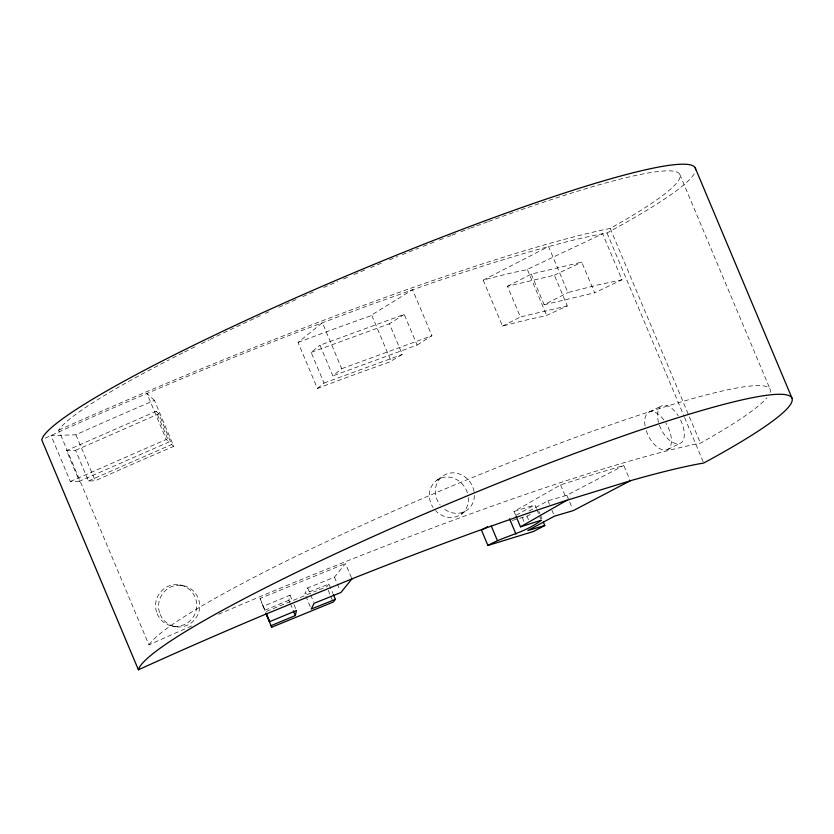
<?xml version="1.0" encoding="UTF-8"?>
<svg xmlns="http://www.w3.org/2000/svg" width="834" height="834" viewBox="0 0 834 834"><rect width="100%" height="100%" fill="white"/><g stroke="black" fill="none" stroke-linecap="round" stroke-linejoin="round"><path stroke-width="0.63" stroke-dasharray="4.17 3.13" d="M289.878 602.586L288.887 600.23L290.013 595.184L263.117 606.37L265.598 612.26M351.437 577.691L345.495 563.534L334.444 577.18L307.704 587.949L304.827 593.714L328.93 584.009L332.891 593.443M191.57 625.99A523.408 52.896 -22.8 0 0 162.599 638.761L148.942 644.87L58.682 430.156L60.319 427.946A337.791 34.131 -22.8 0 1 169.323 359.746M148.942 644.87L150.579 642.66A337.791 34.131 -22.8 0 1 490.204 470.334A337.791 34.131 -22.8 0 1 770.001 392.856M328.93 584.009L326.719 586.729L313.709 591.942M404.209 314.408L389.405 323.769L402.301 354.44L389.03 362.217A414.717 41.909 -22.8 0 0 319.808 387.529L317.4 388.456L298.051 342.44L322.393 322.685L341.731 368.701L332.881 375.884L319.985 345.203L404.209 314.408L417.104 345.078L332.881 375.884M317.4 388.456L324.03 383.067L311.134 352.396L319.985 345.203M436.891 480.217L442.833 476.058M461.171 514.244L467.123 510.085M298.051 342.44L300.469 341.523A414.717 41.909 -22.8 0 1 369.681 316.201L412.569 289.711L431.908 335.716L417.104 345.078M515.527 515.037L514.046 511.492L560.573 484.867L593.547 474.41L623.79 465.455L629.743 479.613M58.682 430.156L72.339 424.047A523.408 52.896 -22.8 0 1 603.274 229.861L610.217 228.443L618.286 223.866A337.791 34.131 -22.8 0 0 517.445 211.127M218.508 614.304A523.408 52.896 -22.8 0 1 693.534 444.574L700.477 443.156L708.546 438.58A337.791 34.131 -22.8 0 0 766.915 397.745M516.163 515.183L534.886 504.862L536.377 508.396M45.192 438.152L53.918 434.191A506.686 51.208 -22.8 0 1 121.076 404.532L166.748 385.047A506.686 51.208 -22.8 0 1 303.242 330.003L368.492 305.484L429.844 283.706A506.686 51.208 -22.8 0 1 535.636 250.127L564.639 242.298A506.686 51.208 -22.8 0 1 601.272 234L607.016 232.978L620.736 225.441A354.513 35.831 -22.8 0 0 695.16 171.835M529.11 511.013L547.969 500.838L566.828 495.281L623.79 465.455M519.572 518.31L526.952 516.173L531.508 513.786M483.188 280.12L548.584 246.541L567.923 292.557L597.144 285.082L621.976 279.765L602.638 233.76L526.317 269.851A414.717 41.909 -22.8 0 0 484.825 279.671L483.188 280.12L502.527 326.136L504.163 325.677A414.717 41.909 -22.8 0 1 545.655 315.867L567.287 305.88L554.391 275.199L507.468 286.302L520.364 316.972L567.287 305.88M507.468 286.302L531.258 274.094L581.736 262.147L594.632 292.817L621.976 279.765M502.527 326.136L520.364 316.972M531.258 274.094L544.143 304.764L567.923 292.557M649.279 411.965L662.133 405.616M667.419 449.63L680.273 443.281M554.391 275.199L581.736 262.147M79.407 481.26L70.348 481.52L51.01 435.515L75.936 434.795L78.313 433.711A414.717 41.909 -22.8 0 1 151.924 401.425L154.426 400.362L173.764 446.378L171.262 447.431A414.717 41.909 -22.8 0 0 97.651 479.717L95.274 480.801L88.477 480.999L75.581 450.329L66.511 450.589L79.407 481.26L168.979 441.978L156.083 411.308L66.511 450.589M75.581 450.329L158.825 413.82L171.71 444.491L173.764 446.378M70.348 481.52L166.247 439.466L168.979 441.978M88.477 480.999L171.71 444.491M263.117 606.37L260.062 598.489L345.495 563.534M288.887 600.23L264.649 610.311L265.254 611.885L312.521 592.421M311.134 352.396L389.405 323.769M341.731 368.701L431.908 335.716M324.03 383.067L402.301 354.44M514.046 511.492L534.886 504.862M512.347 520.458L517.111 519.019M544.143 304.764L594.632 292.817M179.935 584.988L182.907 585.551M172.304 626.094L175.276 626.657M154.426 400.362L146.909 393.46L166.247 439.466M156.083 411.308L158.825 413.82M679.835 174.473L770.095 389.186M610.217 228.443L700.477 443.156M607.016 232.978L684.078 416.302M684.578 417.5L703.719 463.026M527.432 269.653L546.77 315.669M566.828 495.281L572.28 508.26M560.573 484.867L566.036 497.846M547.969 500.838L549.46 504.382M551.941 510.272L553.422 513.817M538.837 511.378L539.827 513.744M540.328 514.922L542.309 519.634M536.867 509.574L540.839 519.019M526.952 516.173L528.443 519.707M522.345 517.57L524.325 522.282M371.86 315.45L391.198 361.456M334.444 577.18L339.907 590.159M328.21 590.274L330.191 594.996M330.691 596.174L332.172 599.709M307.704 587.949L310.185 593.85M310.675 595.028L313.657 602.106M305.817 596.07L310.279 606.683M290.013 595.184L292.004 599.907M293.985 604.619L295.966 609.341M290.378 603.764L292.859 609.664M260.062 598.489L265.514 611.468M75.936 434.795L95.274 480.801M172.555 358.099A337.791 34.131 -22.8 0 1 183.553 352.511M184.679 351.948A337.791 34.131 -22.8 0 1 196.094 346.266M201.442 343.639A337.791 34.131 -22.8 0 1 209.042 339.928M210.137 339.396A337.791 34.131 -22.8 0 1 222.376 333.496M223.502 332.954A337.791 34.131 -22.8 0 1 262.137 314.887M265.462 313.365A337.791 34.131 -22.8 0 1 268.798 311.843M278.89 307.266A337.791 34.131 -22.8 0 1 297.071 299.135M302.815 296.602A337.791 34.131 -22.8 0 1 308.58 294.068M309.737 293.558A337.791 34.131 -22.8 0 1 313.209 292.036M323.665 287.501A337.791 34.131 -22.8 0 1 337.676 281.475M343.535 278.973A337.791 34.131 -22.8 0 1 349.404 276.492M354.106 274.501A337.791 34.131 -22.8 0 1 364.698 270.07M370.577 267.631A337.791 34.131 -22.8 0 1 382.347 262.773M389.395 259.895A337.791 34.131 -22.8 0 1 397.609 256.559M402.29 254.672A337.791 34.131 -22.8 0 1 418.616 248.157M423.255 246.322A337.791 34.131 -22.8 0 1 429.041 244.049M430.188 243.601A337.791 34.131 -22.8 0 1 434.795 241.797M439.393 240.015A337.791 34.131 -22.8 0 1 445.106 237.805M447.389 236.929A337.791 34.131 -22.8 0 1 450.798 235.626M451.934 235.188A337.791 34.131 -22.8 0 1 456.459 233.468M461.056 231.716A337.791 34.131 -22.8 0 1 469.542 228.526M470.741 228.068A337.791 34.131 -22.8 0 1 474.348 226.723M476.746 225.837A337.791 34.131 -22.8 0 1 487.431 221.896M488.609 221.469A337.791 34.131 -22.8 0 1 516.215 211.555M474.4 495.469A20.902 18.609 55.7 0 1 463.089 512.212A20.902 19.046 54.2 0 1 442.969 507.927M474.066 491.507A20.902 18.609 55.7 0 0 446.961 473.868A20.902 19.046 54.2 0 0 440.154 504.956M468.385 497.648A20.902 18.609 55.7 0 1 457.136 516.371A20.902 19.046 54.2 0 1 435.546 510.669M467.394 492.727A20.902 18.609 55.7 0 0 441.019 478.028A20.902 19.046 54.2 0 0 433.013 507.447M646.256 430.657A20.902 11.196 63.5 0 0 666.449 449.953A20.902 10.321 63.9 0 0 665.876 422.984M645.078 425.955A20.902 11.196 63.5 0 1 650.332 411.6A20.902 10.321 63.9 0 1 664.229 420.472M659.444 425.257A20.902 11.196 63.5 0 0 679.303 443.605A20.902 10.321 63.9 0 0 680.221 419.314M658.547 422.411A20.902 11.196 63.5 0 1 663.186 405.251A20.902 10.321 63.9 0 1 678.198 415.77M160.201 614.418A20.902 20.475 -83.1 0 0 187.097 625.271A20.902 20.631 -74.3 0 0 198.054 597.811A20.902 20.631 -74.3 0 0 170.98 586.928A20.902 20.475 -83.1 0 0 160.201 614.418M157.23 613.855A20.902 20.475 -83.1 0 0 184.137 624.708A20.902 20.631 -74.3 0 0 195.093 597.248A20.902 20.631 -74.3 0 0 168.009 586.354A20.902 20.475 -83.1 0 0 157.23 613.855"/><path stroke-width="1.25" d="M138.402 669.796L138.527 669.191A354.513 35.831 -22.8 0 1 591.254 447.358A354.513 35.831 -22.8 0 1 706.919 461.306L703.719 463.026L697.975 464.048A506.686 51.208 -22.8 0 0 632.349 480.175L564.618 500.973A506.686 51.208 -22.8 0 0 354.971 577.66L263.45 615.106A506.686 51.208 -22.8 0 0 150.62 664.25L138.402 669.796L41.7 439.737L43.055 436.735A354.513 35.831 -22.8 0 1 385.496 259.655A354.513 35.831 -22.8 0 1 695.598 169.75M333.392 594.621L335.372 599.344L333.162 602.075L271.707 627.22L271.092 625.646L295.33 615.565L296.466 610.519L269.559 621.705L266.088 613.449M351.938 578.869L340.897 592.515L314.147 603.284L311.27 609.049L335.372 599.344M487.671 526.588L481.468 530.132L487.911 545.467L533.395 531.508L544.79 525.535L543.299 522.001M487.911 545.467C505.112 535.699 525.305 532.749 541.329 520.197L520.489 526.827L516.027 516.215M520.489 526.827L567.026 500.202M630.243 480.791L573.271 510.617L554.422 516.173L527.797 530.539L544.79 525.535M695.254 167.988L791.956 398.037M509.564 518.831L516.006 534.167M491.268 525.993L497.22 540.151M293.349 610.842L295.33 615.565M265.754 613.063L271.707 627.22M266.505 613.824L269.559 621.705"/></g></svg>
